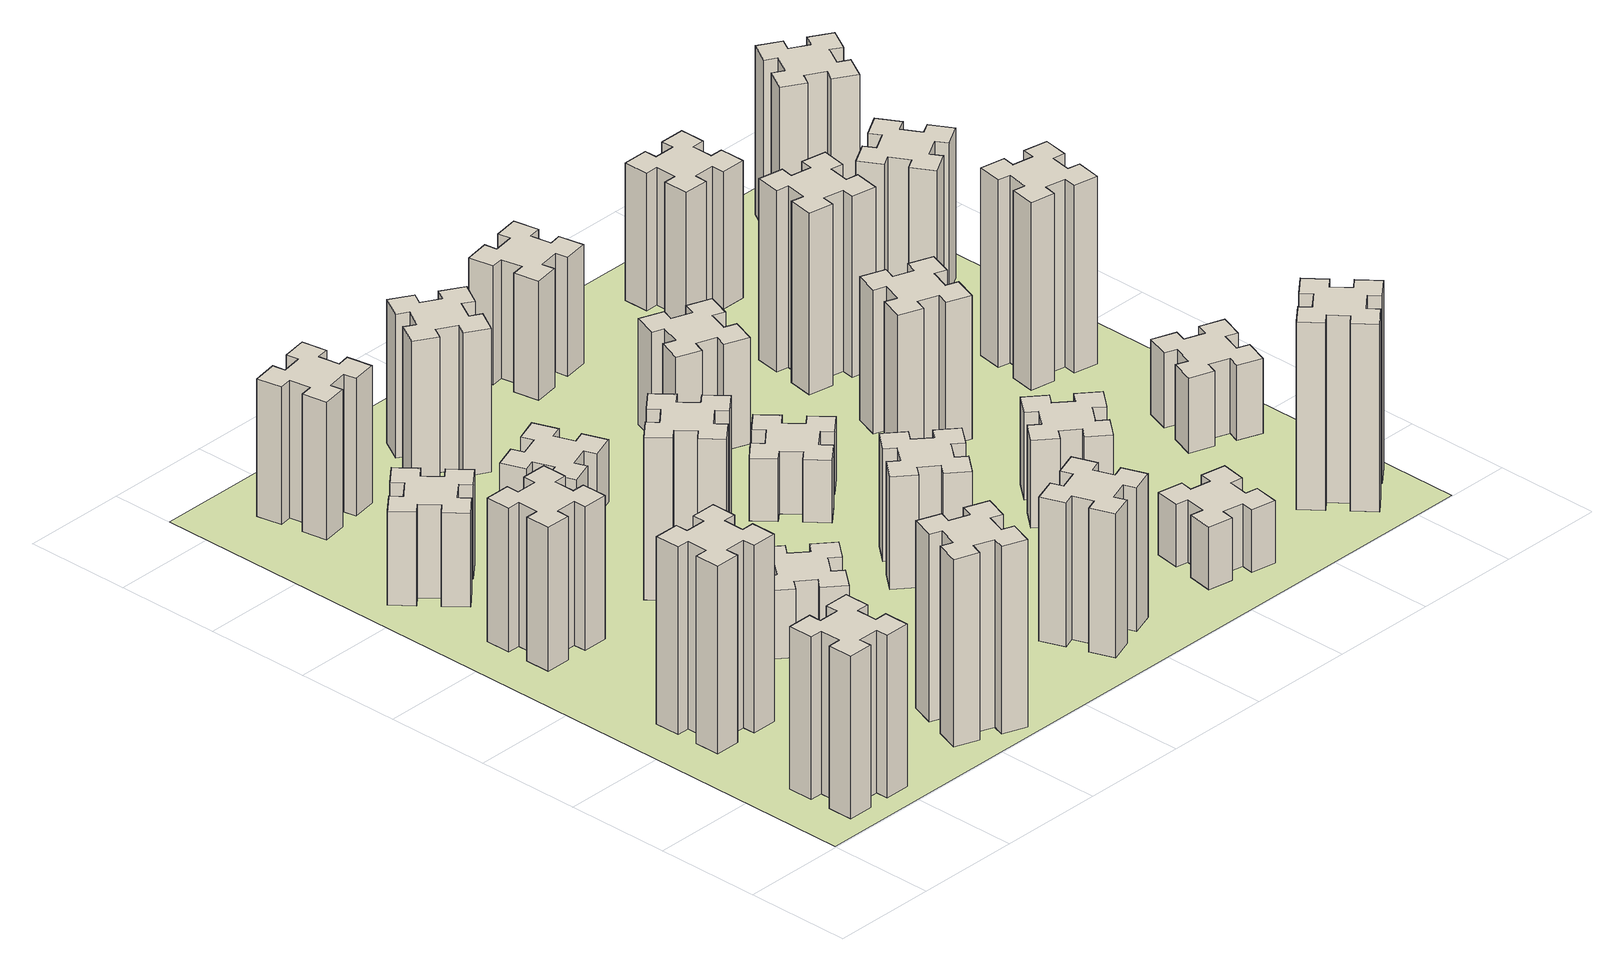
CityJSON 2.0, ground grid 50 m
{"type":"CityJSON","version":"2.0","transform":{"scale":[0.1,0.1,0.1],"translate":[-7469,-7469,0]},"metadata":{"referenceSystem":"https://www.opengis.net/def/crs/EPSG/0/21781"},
"CityObjects":{
"building1":{"type":"Building","attributes":{"class":"1000","function":"1000","usage":"1000","yearOfConstruction":2016,"roofType":"1000","measuredHeight":78,"storeysAboveGround":30,"storeysBelowGround":0},"geometry":[{"type":"Solid","lod":"1","boundaries":[[[[0,1,2,3,4,5,6,7,8,9,10,11,12,13,14,15,16,17,18,19]],[[17,16,20,21]],[[16,15,22,20]],[[15,14,23,22]],[[14,13,24,23]],[[13,12,25,24]],[[12,11,26,25]],[[11,10,27,26]],[[10,9,28,27]],[[9,8,29,28]],[[8,7,30,29]],[[7,6,31,30]],[[6,5,32,31]],[[5,4,33,32]],[[4,3,34,33]],[[3,2,35,34]],[[2,1,36,35]],[[1,0,37,36]],[[0,19,38,37]],[[19,18,39,38]],[[18,17,21,39]],[[24,25,26,27,28,29,30,31,32,33,34,35,36,37,38,39,21,20,22,23]]]]}]},
"building2":{"type":"Building","attributes":{"class":"1000","function":"1000","usage":"1000","yearOfConstruction":2016,"roofType":"1000","measuredHeight":90,"storeysAboveGround":30,"storeysBelowGround":0},"geometry":[{"type":"Solid","lod":"1","boundaries":[[[[40,41,42,43,44,45,46,47,48,49,50,51,52,53,54,55,56,57,58,59]],[[57,56,60,61]],[[56,55,62,60]],[[55,54,63,62]],[[54,53,64,63]],[[53,52,65,64]],[[52,51,66,65]],[[51,50,67,66]],[[50,49,68,67]],[[49,48,69,68]],[[48,47,70,69]],[[47,46,71,70]],[[46,45,72,71]],[[45,44,73,72]],[[44,43,74,73]],[[43,42,75,74]],[[42,41,76,75]],[[41,40,77,76]],[[40,59,78,77]],[[59,58,79,78]],[[58,57,61,79]],[[64,65,66,67,68,69,70,71,72,73,74,75,76,77,78,79,61,60,62,63]]]]}]},
"building3":{"type":"Building","attributes":{"class":"1000","function":"1000","usage":"1000","yearOfConstruction":2016,"roofType":"1000","measuredHeight":69,"storeysAboveGround":30,"storeysBelowGround":0},"geometry":[{"type":"Solid","lod":"1","boundaries":[[[[80,81,82,83,84,85,86,87,88,89,90,91,92,93,94,95,96,97,98,99]],[[97,96,100,101]],[[96,95,102,100]],[[95,94,103,102]],[[94,93,104,103]],[[93,92,105,104]],[[92,91,106,105]],[[91,90,107,106]],[[90,89,108,107]],[[89,88,109,108]],[[88,87,110,109]],[[87,86,111,110]],[[86,85,112,111]],[[85,84,113,112]],[[84,83,114,113]],[[83,82,115,114]],[[82,81,116,115]],[[81,80,117,116]],[[80,99,118,117]],[[99,98,119,118]],[[98,97,101,119]],[[104,105,106,107,108,109,110,111,112,113,114,115,116,117,118,119,101,100,102,103]]]]}]},
"building4":{"type":"Building","attributes":{"class":"1000","function":"1000","usage":"1000","yearOfConstruction":2016,"roofType":"1000","measuredHeight":45,"storeysAboveGround":30,"storeysBelowGround":0},"geometry":[{"type":"Solid","lod":"1","boundaries":[[[[120,121,122,123,124,125,126,127,128,129,130,131,132,133,134,135,136,137,138,139]],[[137,136,140,141]],[[136,135,142,140]],[[135,134,143,142]],[[134,133,144,143]],[[133,132,145,144]],[[132,131,146,145]],[[131,130,147,146]],[[130,129,148,147]],[[129,128,149,148]],[[128,127,150,149]],[[127,126,151,150]],[[126,125,152,151]],[[125,124,153,152]],[[124,123,154,153]],[[123,122,155,154]],[[122,121,156,155]],[[121,120,157,156]],[[120,139,158,157]],[[139,138,159,158]],[[138,137,141,159]],[[144,145,146,147,148,149,150,151,152,153,154,155,156,157,158,159,141,140,142,143]]]]}]},
"building5":{"type":"Building","attributes":{"class":"1000","function":"1000","usage":"1000","yearOfConstruction":2016,"roofType":"1000","measuredHeight":90,"storeysAboveGround":30,"storeysBelowGround":0},"geometry":[{"type":"Solid","lod":"1","boundaries":[[[[160,161,162,163,164,165,166,167,168,169,170,171,172,173,174,175,176,177,178,179]],[[177,176,180,181]],[[176,175,182,180]],[[175,174,183,182]],[[174,173,184,183]],[[173,172,185,184]],[[172,171,186,185]],[[171,170,187,186]],[[170,169,188,187]],[[169,168,189,188]],[[168,167,190,189]],[[167,166,191,190]],[[166,165,192,191]],[[165,164,193,192]],[[164,163,194,193]],[[163,162,195,194]],[[162,161,196,195]],[[161,160,197,196]],[[160,179,198,197]],[[179,178,199,198]],[[178,177,181,199]],[[184,185,186,187,188,189,190,191,192,193,194,195,196,197,198,199,181,180,182,183]]]]}]},
"building6":{"type":"Building","attributes":{"class":"1000","function":"1000","usage":"1000","yearOfConstruction":2016,"roofType":"1000","measuredHeight":66,"storeysAboveGround":30,"storeysBelowGround":0},"geometry":[{"type":"Solid","lod":"1","boundaries":[[[[200,201,202,203,204,205,206,207,208,209,210,211,212,213,214,215,216,217,218,219]],[[217,216,220,221]],[[216,215,222,220]],[[215,214,223,222]],[[214,213,224,223]],[[213,212,225,224]],[[212,211,226,225]],[[211,210,227,226]],[[210,209,228,227]],[[209,208,229,228]],[[208,207,230,229]],[[207,206,231,230]],[[206,205,232,231]],[[205,204,233,232]],[[204,203,234,233]],[[203,202,235,234]],[[202,201,236,235]],[[201,200,237,236]],[[200,219,238,237]],[[219,218,239,238]],[[218,217,221,239]],[[224,225,226,227,228,229,230,231,232,233,234,235,236,237,238,239,221,220,222,223]]]]}]},
"building7":{"type":"Building","attributes":{"class":"1000","function":"1000","usage":"1000","yearOfConstruction":2016,"roofType":"1000","measuredHeight":33,"storeysAboveGround":30,"storeysBelowGround":0},"geometry":[{"type":"Solid","lod":"1","boundaries":[[[[240,241,242,243,244,245,246,247,248,249,250,251,252,253,254,255,256,257,258,259]],[[257,256,260,261]],[[256,255,262,260]],[[255,254,263,262]],[[254,253,264,263]],[[253,252,265,264]],[[252,251,266,265]],[[251,250,267,266]],[[250,249,268,267]],[[249,248,269,268]],[[248,247,270,269]],[[247,246,271,270]],[[246,245,272,271]],[[245,244,273,272]],[[244,243,274,273]],[[243,242,275,274]],[[242,241,276,275]],[[241,240,277,276]],[[240,259,278,277]],[[259,258,279,278]],[[258,257,261,279]],[[264,265,266,267,268,269,270,271,272,273,274,275,276,277,278,279,261,260,262,263]]]]}]},
"building8":{"type":"Building","attributes":{"class":"1000","function":"1000","usage":"1000","yearOfConstruction":2016,"roofType":"1000","measuredHeight":78,"storeysAboveGround":30,"storeysBelowGround":0},"geometry":[{"type":"Solid","lod":"1","boundaries":[[[[280,281,282,283,284,285,286,287,288,289,290,291,292,293,294,295,296,297,298,299]],[[297,296,300,301]],[[296,295,302,300]],[[295,294,303,302]],[[294,293,304,303]],[[293,292,305,304]],[[292,291,306,305]],[[291,290,307,306]],[[290,289,308,307]],[[289,288,309,308]],[[288,287,310,309]],[[287,286,311,310]],[[286,285,312,311]],[[285,284,313,312]],[[284,283,314,313]],[[283,282,315,314]],[[282,281,316,315]],[[281,280,317,316]],[[280,299,318,317]],[[299,298,319,318]],[[298,297,301,319]],[[304,305,306,307,308,309,310,311,312,313,314,315,316,317,318,319,301,300,302,303]]]]}]},
"building9":{"type":"Building","attributes":{"class":"1000","function":"1000","usage":"1000","yearOfConstruction":2016,"roofType":"1000","measuredHeight":30,"storeysAboveGround":30,"storeysBelowGround":0},"geometry":[{"type":"Solid","lod":"1","boundaries":[[[[320,321,322,323,324,325,326,327,328,329,330,331,332,333,334,335,336,337,338,339]],[[337,336,340,341]],[[336,335,342,340]],[[335,334,343,342]],[[334,333,344,343]],[[333,332,345,344]],[[332,331,346,345]],[[331,330,347,346]],[[330,329,348,347]],[[329,328,349,348]],[[328,327,350,349]],[[327,326,351,350]],[[326,325,352,351]],[[325,324,353,352]],[[324,323,354,353]],[[323,322,355,354]],[[322,321,356,355]],[[321,320,357,356]],[[320,339,358,357]],[[339,338,359,358]],[[338,337,341,359]],[[344,345,346,347,348,349,350,351,352,353,354,355,356,357,358,359,341,340,342,343]]]]}]},
"building10":{"type":"Building","attributes":{"class":"1000","function":"1000","usage":"1000","yearOfConstruction":2016,"roofType":"1000","measuredHeight":69,"storeysAboveGround":30,"storeysBelowGround":0},"geometry":[{"type":"Solid","lod":"1","boundaries":[[[[360,361,362,363,364,365,366,367,368,369,370,371,372,373,374,375,376,377,378,379]],[[377,376,380,381]],[[376,375,382,380]],[[375,374,383,382]],[[374,373,384,383]],[[373,372,385,384]],[[372,371,386,385]],[[371,370,387,386]],[[370,369,388,387]],[[369,368,389,388]],[[368,367,390,389]],[[367,366,391,390]],[[366,365,392,391]],[[365,364,393,392]],[[364,363,394,393]],[[363,362,395,394]],[[362,361,396,395]],[[361,360,397,396]],[[360,379,398,397]],[[379,378,399,398]],[[378,377,381,399]],[[384,385,386,387,388,389,390,391,392,393,394,395,396,397,398,399,381,380,382,383]]]]}]},
"building11":{"type":"Building","attributes":{"class":"1000","function":"1000","usage":"1000","yearOfConstruction":2016,"roofType":"1000","measuredHeight":69,"storeysAboveGround":30,"storeysBelowGround":0},"geometry":[{"type":"Solid","lod":"1","boundaries":[[[[400,401,402,403,404,405,406,407,408,409,410,411,412,413,414,415,416,417,418,419]],[[417,416,420,421]],[[416,415,422,420]],[[415,414,423,422]],[[414,413,424,423]],[[413,412,425,424]],[[412,411,426,425]],[[411,410,427,426]],[[410,409,428,427]],[[409,408,429,428]],[[408,407,430,429]],[[407,406,431,430]],[[406,405,432,431]],[[405,404,433,432]],[[404,403,434,433]],[[403,402,435,434]],[[402,401,436,435]],[[401,400,437,436]],[[400,419,438,437]],[[419,418,439,438]],[[418,417,421,439]],[[424,425,426,427,428,429,430,431,432,433,434,435,436,437,438,439,421,420,422,423]]]]}]},
"building12":{"type":"Building","attributes":{"class":"1000","function":"1000","usage":"1000","yearOfConstruction":2016,"roofType":"1000","measuredHeight":54,"storeysAboveGround":30,"storeysBelowGround":0},"geometry":[{"type":"Solid","lod":"1","boundaries":[[[[440,441,442,443,444,445,446,447,448,449,450,451,452,453,454,455,456,457,458,459]],[[457,456,460,461]],[[456,455,462,460]],[[455,454,463,462]],[[454,453,464,463]],[[453,452,465,464]],[[452,451,466,465]],[[451,450,467,466]],[[450,449,468,467]],[[449,448,469,468]],[[448,447,470,469]],[[447,446,471,470]],[[446,445,472,471]],[[445,444,473,472]],[[444,443,474,473]],[[443,442,475,474]],[[442,441,476,475]],[[441,440,477,476]],[[440,459,478,477]],[[459,458,479,478]],[[458,457,461,479]],[[464,465,466,467,468,469,470,471,472,473,474,475,476,477,478,479,461,460,462,463]]]]}]},
"building13":{"type":"Building","attributes":{"class":"1000","function":"1000","usage":"1000","yearOfConstruction":2016,"roofType":"1000","measuredHeight":30,"storeysAboveGround":30,"storeysBelowGround":0},"geometry":[{"type":"Solid","lod":"1","boundaries":[[[[480,481,482,483,484,485,486,487,488,489,490,491,492,493,494,495,496,497,498,499]],[[497,496,500,501]],[[496,495,502,500]],[[495,494,503,502]],[[494,493,504,503]],[[493,492,505,504]],[[492,491,506,505]],[[491,490,507,506]],[[490,489,508,507]],[[489,488,509,508]],[[488,487,510,509]],[[487,486,511,510]],[[486,485,512,511]],[[485,484,513,512]],[[484,483,514,513]],[[483,482,515,514]],[[482,481,516,515]],[[481,480,517,516]],[[480,499,518,517]],[[499,498,519,518]],[[498,497,501,519]],[[504,505,506,507,508,509,510,511,512,513,514,515,516,517,518,519,501,500,502,503]]]]}]},
"building14":{"type":"Building","attributes":{"class":"1000","function":"1000","usage":"1000","yearOfConstruction":2016,"roofType":"1000","measuredHeight":51,"storeysAboveGround":30,"storeysBelowGround":0},"geometry":[{"type":"Solid","lod":"1","boundaries":[[[[520,521,522,523,524,525,526,527,528,529,530,531,532,533,534,535,536,537,538,539]],[[537,536,540,541]],[[536,535,542,540]],[[535,534,543,542]],[[534,533,544,543]],[[533,532,545,544]],[[532,531,546,545]],[[531,530,547,546]],[[530,529,548,547]],[[529,528,549,548]],[[528,527,550,549]],[[527,526,551,550]],[[526,525,552,551]],[[525,524,553,552]],[[524,523,554,553]],[[523,522,555,554]],[[522,521,556,555]],[[521,520,557,556]],[[520,539,558,557]],[[539,538,559,558]],[[538,537,541,559]],[[544,545,546,547,548,549,550,551,552,553,554,555,556,557,558,559,541,540,542,543]]]]}]},
"building15":{"type":"Building","attributes":{"class":"1000","function":"1000","usage":"1000","yearOfConstruction":2016,"roofType":"1000","measuredHeight":30,"storeysAboveGround":30,"storeysBelowGround":0},"geometry":[{"type":"Solid","lod":"1","boundaries":[[[[560,561,562,563,564,565,566,567,568,569,570,571,572,573,574,575,576,577,578,579]],[[577,576,580,581]],[[576,575,582,580]],[[575,574,583,582]],[[574,573,584,583]],[[573,572,585,584]],[[572,571,586,585]],[[571,570,587,586]],[[570,569,588,587]],[[569,568,589,588]],[[568,567,590,589]],[[567,566,591,590]],[[566,565,592,591]],[[565,564,593,592]],[[564,563,594,593]],[[563,562,595,594]],[[562,561,596,595]],[[561,560,597,596]],[[560,579,598,597]],[[579,578,599,598]],[[578,577,581,599]],[[584,585,586,587,588,589,590,591,592,593,594,595,596,597,598,599,581,580,582,583]]]]}]},
"building16":{"type":"Building","attributes":{"class":"1000","function":"1000","usage":"1000","yearOfConstruction":2016,"roofType":"1000","measuredHeight":57,"storeysAboveGround":30,"storeysBelowGround":0},"geometry":[{"type":"Solid","lod":"1","boundaries":[[[[600,601,602,603,604,605,606,607,608,609,610,611,612,613,614,615,616,617,618,619]],[[617,616,620,621]],[[616,615,622,620]],[[615,614,623,622]],[[614,613,624,623]],[[613,612,625,624]],[[612,611,626,625]],[[611,610,627,626]],[[610,609,628,627]],[[609,608,629,628]],[[608,607,630,629]],[[607,606,631,630]],[[606,605,632,631]],[[605,604,633,632]],[[604,603,634,633]],[[603,602,635,634]],[[602,601,636,635]],[[601,600,637,636]],[[600,619,638,637]],[[619,618,639,638]],[[618,617,621,639]],[[624,625,626,627,628,629,630,631,632,633,634,635,636,637,638,639,621,620,622,623]]]]}]},
"building17":{"type":"Building","attributes":{"class":"1000","function":"1000","usage":"1000","yearOfConstruction":2016,"roofType":"1000","measuredHeight":42,"storeysAboveGround":30,"storeysBelowGround":0},"geometry":[{"type":"Solid","lod":"1","boundaries":[[[[640,641,642,643,644,645,646,647,648,649,650,651,652,653,654,655,656,657,658,659]],[[657,656,660,661]],[[656,655,662,660]],[[655,654,663,662]],[[654,653,664,663]],[[653,652,665,664]],[[652,651,666,665]],[[651,650,667,666]],[[650,649,668,667]],[[649,648,669,668]],[[648,647,670,669]],[[647,646,671,670]],[[646,645,672,671]],[[645,644,673,672]],[[644,643,674,673]],[[643,642,675,674]],[[642,641,676,675]],[[641,640,677,676]],[[640,659,678,677]],[[659,658,679,678]],[[658,657,661,679]],[[664,665,666,667,668,669,670,671,672,673,674,675,676,677,678,679,661,660,662,663]]]]}]},
"building18":{"type":"Building","attributes":{"class":"1000","function":"1000","usage":"1000","yearOfConstruction":2016,"roofType":"1000","measuredHeight":69,"storeysAboveGround":30,"storeysBelowGround":0},"geometry":[{"type":"Solid","lod":"1","boundaries":[[[[680,681,682,683,684,685,686,687,688,689,690,691,692,693,694,695,696,697,698,699]],[[697,696,700,701]],[[696,695,702,700]],[[695,694,703,702]],[[694,693,704,703]],[[693,692,705,704]],[[692,691,706,705]],[[691,690,707,706]],[[690,689,708,707]],[[689,688,709,708]],[[688,687,710,709]],[[687,686,711,710]],[[686,685,712,711]],[[685,684,713,712]],[[684,683,714,713]],[[683,682,715,714]],[[682,681,716,715]],[[681,680,717,716]],[[680,699,718,717]],[[699,698,719,718]],[[698,697,701,719]],[[704,705,706,707,708,709,710,711,712,713,714,715,716,717,718,719,701,700,702,703]]]]}]},
"building19":{"type":"Building","attributes":{"class":"1000","function":"1000","usage":"1000","yearOfConstruction":2016,"roofType":"1000","measuredHeight":87,"storeysAboveGround":30,"storeysBelowGround":0},"geometry":[{"type":"Solid","lod":"1","boundaries":[[[[720,721,722,723,724,725,726,727,728,729,730,731,732,733,734,735,736,737,738,739]],[[737,736,740,741]],[[736,735,742,740]],[[735,734,743,742]],[[734,733,744,743]],[[733,732,745,744]],[[732,731,746,745]],[[731,730,747,746]],[[730,729,748,747]],[[729,728,749,748]],[[728,727,750,749]],[[727,726,751,750]],[[726,725,752,751]],[[725,724,753,752]],[[724,723,754,753]],[[723,722,755,754]],[[722,721,756,755]],[[721,720,757,756]],[[720,739,758,757]],[[739,738,759,758]],[[738,737,741,759]],[[744,745,746,747,748,749,750,751,752,753,754,755,756,757,758,759,741,740,742,743]]]]}]},
"building20":{"type":"Building","attributes":{"class":"1000","function":"1000","usage":"1000","yearOfConstruction":2016,"roofType":"1000","measuredHeight":90,"storeysAboveGround":30,"storeysBelowGround":0},"geometry":[{"type":"Solid","lod":"1","boundaries":[[[[760,761,762,763,764,765,766,767,768,769,770,771,772,773,774,775,776,777,778,779]],[[777,776,780,781]],[[776,775,782,780]],[[775,774,783,782]],[[774,773,784,783]],[[773,772,785,784]],[[772,771,786,785]],[[771,770,787,786]],[[770,769,788,787]],[[769,768,789,788]],[[768,767,790,789]],[[767,766,791,790]],[[766,765,792,791]],[[765,764,793,792]],[[764,763,794,793]],[[763,762,795,794]],[[762,761,796,795]],[[761,760,797,796]],[[760,779,798,797]],[[779,778,799,798]],[[778,777,781,799]],[[784,785,786,787,788,789,790,791,792,793,794,795,796,797,798,799,781,780,782,783]]]]}]},
"building21":{"type":"Building","attributes":{"class":"1000","function":"1000","usage":"1000","yearOfConstruction":2016,"roofType":"1000","measuredHeight":66,"storeysAboveGround":30,"storeysBelowGround":0},"geometry":[{"type":"Solid","lod":"1","boundaries":[[[[800,801,802,803,804,805,806,807,808,809,810,811,812,813,814,815,816,817,818,819]],[[817,816,820,821]],[[816,815,822,820]],[[815,814,823,822]],[[814,813,824,823]],[[813,812,825,824]],[[812,811,826,825]],[[811,810,827,826]],[[810,809,828,827]],[[809,808,829,828]],[[808,807,830,829]],[[807,806,831,830]],[[806,805,832,831]],[[805,804,833,832]],[[804,803,834,833]],[[803,802,835,834]],[[802,801,836,835]],[[801,800,837,836]],[[800,819,838,837]],[[819,818,839,838]],[[818,817,821,839]],[[824,825,826,827,828,829,830,831,832,833,834,835,836,837,838,839,821,820,822,823]]]]}]},
"building22":{"type":"Building","attributes":{"class":"1000","function":"1000","usage":"1000","yearOfConstruction":2016,"roofType":"1000","measuredHeight":36,"storeysAboveGround":30,"storeysBelowGround":0},"geometry":[{"type":"Solid","lod":"1","boundaries":[[[[840,841,842,843,844,845,846,847,848,849,850,851,852,853,854,855,856,857,858,859]],[[857,856,860,861]],[[856,855,862,860]],[[855,854,863,862]],[[854,853,864,863]],[[853,852,865,864]],[[852,851,866,865]],[[851,850,867,866]],[[850,849,868,867]],[[849,848,869,868]],[[848,847,870,869]],[[847,846,871,870]],[[846,845,872,871]],[[845,844,873,872]],[[844,843,874,873]],[[843,842,875,874]],[[842,841,876,875]],[[841,840,877,876]],[[840,859,878,877]],[[859,858,879,878]],[[858,857,861,879]],[[864,865,866,867,868,869,870,871,872,873,874,875,876,877,878,879,861,860,862,863]]]]}]},
"building23":{"type":"Building","attributes":{"class":"1000","function":"1000","usage":"1000","yearOfConstruction":2016,"roofType":"1000","measuredHeight":90,"storeysAboveGround":30,"storeysBelowGround":0},"geometry":[{"type":"Solid","lod":"1","boundaries":[[[[880,881,882,883,884,885,886,887,888,889,890,891,892,893,894,895,896,897,898,899]],[[897,896,900,901]],[[896,895,902,900]],[[895,894,903,902]],[[894,893,904,903]],[[893,892,905,904]],[[892,891,906,905]],[[891,890,907,906]],[[890,889,908,907]],[[889,888,909,908]],[[888,887,910,909]],[[887,886,911,910]],[[886,885,912,911]],[[885,884,913,912]],[[884,883,914,913]],[[883,882,915,914]],[[882,881,916,915]],[[881,880,917,916]],[[880,899,918,917]],[[899,898,919,918]],[[898,897,901,919]],[[904,905,906,907,908,909,910,911,912,913,914,915,916,917,918,919,901,900,902,903]]]]}]},
"building24":{"type":"Building","attributes":{"class":"1000","function":"1000","usage":"1000","yearOfConstruction":2016,"roofType":"1000","measuredHeight":72,"storeysAboveGround":30,"storeysBelowGround":0},"geometry":[{"type":"Solid","lod":"1","boundaries":[[[[920,921,922,923,924,925,926,927,928,929,930,931,932,933,934,935,936,937,938,939]],[[937,936,940,941]],[[936,935,942,940]],[[935,934,943,942]],[[934,933,944,943]],[[933,932,945,944]],[[932,931,946,945]],[[931,930,947,946]],[[930,929,948,947]],[[929,928,949,948]],[[928,927,950,949]],[[927,926,951,950]],[[926,925,952,951]],[[925,924,953,952]],[[924,923,954,953]],[[923,922,955,954]],[[922,921,956,955]],[[921,920,957,956]],[[920,939,958,957]],[[939,938,959,958]],[[938,937,941,959]],[[944,945,946,947,948,949,950,951,952,953,954,955,956,957,958,959,941,940,942,943]]]]}]},
"building25":{"type":"Building","attributes":{"class":"1000","function":"1000","usage":"1000","yearOfConstruction":2016,"roofType":"1000","measuredHeight":81,"storeysAboveGround":30,"storeysBelowGround":0},"geometry":[{"type":"Solid","lod":"1","boundaries":[[[[960,961,962,963,964,965,966,967,968,969,970,971,972,973,974,975,976,977,978,979]],[[977,976,980,981]],[[976,975,982,980]],[[975,974,983,982]],[[974,973,984,983]],[[973,972,985,984]],[[972,971,986,985]],[[971,970,987,986]],[[970,969,988,987]],[[969,968,989,988]],[[968,967,990,989]],[[967,966,991,990]],[[966,965,992,991]],[[965,964,993,992]],[[964,963,994,993]],[[963,962,995,994]],[[962,961,996,995]],[[961,960,997,996]],[[960,979,998,997]],[[979,978,999,998]],[[978,977,981,999]],[[984,985,986,987,988,989,990,991,992,993,994,995,996,997,998,999,981,980,982,983]]]]}]},
"landuse1":{"type":"LandUse","attributes":{"name":"plot1","function":"1010"},"geometry":[{"type":"MultiSurface","lod":"1","boundaries":[[[1000,1001,1002,1003]]]}]}
},
"vertices":[
[265,325,0],[265,225,0],[205,225,0],[205,105,0],[325,105,0],[325,165,0],[425,165,0],[425,105,0],[545,105,0],[545,225,0],[485,225,0],[485,325,0],[545,325,0],[545,445,0],[425,445,0],[425,385,0],[325,385,0],[325,445,0],[205,445,0],[205,325,0],[325,385,780],[325,445,780],[425,385,780],[425,445,780],[545,445,780],[545,325,780],[485,325,780],[485,225,780],[545,225,780],[545,105,780],[425,105,780],[425,165,780],[325,165,780],[325,105,780],[205,105,780],[205,225,780],[265,225,780],[265,325,780],[205,325,780],[205,445,780],
[265,1065,0],[265,965,0],[205,965,0],[205,845,0],[325,845,0],[325,905,0],[425,905,0],[425,845,0],[545,845,0],[545,965,0],[485,965,0],[485,1065,0],[545,1065,0],[545,1185,0],[425,1185,0],[425,1125,0],[325,1125,0],[325,1185,0],[205,1185,0],[205,1065,0],[325,1125,900],[325,1185,900],[425,1125,900],[425,1185,900],[545,1185,900],[545,1065,900],[485,1065,900],[485,965,900],[545,965,900],[545,845,900],[425,845,900],[425,905,900],[325,905,900],[325,845,900],[205,845,900],[205,965,900],[265,965,900],[265,1065,900],[205,1065,900],[205,1185,900],
[425,2065,0],[325,2065,0],[325,2125,0],[205,2125,0],[205,2005,0],[265,2005,0],[265,1905,0],[205,1905,0],[205,1785,0],[325,1785,0],[325,1845,0],[425,1845,0],[425,1785,0],[545,1785,0],[545,1905,0],[485,1905,0],[485,2005,0],[545,2005,0],[545,2125,0],[425,2125,0],[485,2005,690],[545,2005,690],[485,1905,690],[545,1905,690],[545,1785,690],[425,1785,690],[425,1845,690],[325,1845,690],[325,1785,690],[205,1785,690],[205,1905,690],[265,1905,690],[265,2005,690],[205,2005,690],[205,2125,690],[325,2125,690],[325,2065,690],[425,2065,690],[425,2125,690],[545,2125,690],
[492,2628,0],[427,2704,0],[473,2743,0],[396,2835,0],[304,2758,0],[343,2712,0],[266,2647,0],[228,2693,0],[136,2616,0],[213,2524,0],[259,2563,0],[323,2486,0],[277,2448,0],[354,2356,0],[446,2433,0],[408,2479,0],[484,2543,0],[523,2497,0],[615,2574,0],[538,2666,0],[484,2543,450],[523,2497,450],[408,2479,450],[446,2433,450],[354,2356,450],[277,2448,450],[323,2486,450],[259,2563,450],[213,2524,450],[136,2616,450],[228,2693,450],[266,2647,450],[343,2712,450],[304,2758,450],[396,2835,450],[473,2743,450],[427,2704,450],[492,2628,450],[538,2666,450],[615,2574,450],
[1029,360,0],[995,266,0],[939,287,0],[897,174,0],[1010,133,0],[1031,189,0],[1125,155,0],[1104,99,0],[1217,57,0],[1258,170,0],[1202,191,0],[1236,285,0],[1292,264,0],[1333,377,0],[1220,418,0],[1200,362,0],[1106,396,0],[1127,452,0],[1014,493,0],[973,380,0],[1106,396,900],[1127,452,900],[1200,362,900],[1220,418,900],[1333,377,900],[1292,264,900],[1236,285,900],[1202,191,900],[1258,170,900],[1217,57,900],[1104,99,900],[1125,155,900],[1031,189,900],[1010,133,900],[897,174,900],[939,287,900],[995,266,900],[1029,360,900],[973,380,900],[1014,493,900],
[592,3305,0],[575,3404,0],[634,3414,0],[613,3532,0],[495,3511,0],[505,3452,0],[407,3435,0],[397,3494,0],[278,3473,0],[299,3355,0],[358,3365,0],[376,3267,0],[317,3257,0],[337,3138,0],[456,3159,0],[445,3218,0],[544,3236,0],[554,3177,0],[672,3197,0],[651,3316,0],[544,3236,660],[554,3177,660],[445,3218,660],[456,3159,660],[337,3138,660],[317,3257,660],[376,3267,660],[358,3365,660],[299,3355,660],[278,3473,660],[397,3494,660],[407,3435,660],[505,3452,660],[495,3511,660],[613,3532,660],[634,3414,660],[575,3404,660],[592,3305,660],[651,3316,660],[672,3197,660],
[1224,1267,0],[1148,1332,0],[1186,1378,0],[1094,1455,0],[1017,1363,0],[1063,1324,0],[999,1248,0],[953,1286,0],[876,1194,0],[968,1117,0],[1006,1163,0],[1083,1099,0],[1044,1053,0],[1136,976,0],[1213,1068,0],[1167,1106,0],[1232,1183,0],[1278,1144,0],[1355,1236,0],[1263,1313,0],[1232,1183,330],[1278,1144,330],[1167,1106,330],[1213,1068,330],[1136,976,330],[1044,1053,330],[1083,1099,330],[1006,1163,330],[968,1117,330],[876,1194,330],[953,1286,330],[999,1248,330],[1063,1324,330],[1017,1363,330],[1094,1455,330],[1186,1378,330],[1148,1332,330],[1224,1267,330],[1263,1313,330],[1355,1236,330],
[1083,1972,0],[1006,1907,0],[968,1953,0],[876,1876,0],[953,1784,0],[999,1823,0],[1063,1746,0],[1017,1708,0],[1094,1616,0],[1186,1693,0],[1148,1739,0],[1224,1803,0],[1263,1757,0],[1355,1834,0],[1278,1926,0],[1232,1888,0],[1167,1964,0],[1213,2003,0],[1136,2095,0],[1044,2018,0],[1167,1964,780],[1213,2003,780],[1232,1888,780],[1278,1926,780],[1355,1834,780],[1263,1757,780],[1224,1803,780],[1148,1739,780],[1186,1693,780],[1094,1616,780],[1017,1708,780],[1063,1746,780],[999,1823,780],[953,1784,780],[876,1876,780],[968,1953,780],[1006,1907,780],[1083,1972,780],[1044,2018,780],[1136,2095,780],
[1106,2475,0],[1200,2509,0],[1220,2453,0],[1333,2494,0],[1292,2607,0],[1236,2586,0],[1202,2680,0],[1258,2700,0],[1217,2813,0],[1104,2772,0],[1125,2716,0],[1031,2682,0],[1010,2738,0],[897,2697,0],[939,2584,0],[995,2605,0],[1029,2511,0],[973,2490,0],[1014,2377,0],[1127,2419,0],[1029,2511,300],[973,2490,300],[995,2605,300],[939,2584,300],[897,2697,300],[1010,2738,300],[1031,2682,300],[1125,2716,300],[1104,2772,300],[1217,2813,300],[1258,2700,300],[1202,2680,300],[1236,2586,300],[1292,2607,300],[1333,2494,300],[1220,2453,300],[1200,2509,300],[1106,2475,300],[1127,2419,300],[1014,2377,300],
[1965,496,0],[1871,462,0],[1850,518,0],[1737,477,0],[1779,364,0],[1835,385,0],[1869,291,0],[1813,270,0],[1854,157,0],[1967,199,0],[1946,255,0],[2040,289,0],[2060,233,0],[2173,274,0],[2132,387,0],[2076,366,0],[2042,460,0],[2098,480,0],[2057,593,0],[1944,552,0],[2042,460,690],[2098,480,690],[2076,366,690],[2132,387,690],[2173,274,690],[2060,233,690],[2040,289,690],[1946,255,690],[1967,199,690],[1854,157,690],[1813,270,690],[1869,291,690],[1835,385,690],[1779,364,690],[1737,477,690],[1850,518,690],[1871,462,690],[1965,496,690],[1944,552,690],[2057,593,690],
[1186,3137,0],[1236,3224,0],[1288,3194,0],[1348,3298,0],[1244,3358,0],[1214,3306,0],[1127,3356,0],[1157,3408,0],[1053,3468,0],[993,3364,0],[1045,3334,0],[995,3247,0],[943,3277,0],[883,3173,0],[987,3113,0],[1017,3165,0],[1104,3115,0],[1074,3063,0],[1178,3003,0],[1238,3107,0],[1104,3115,690],[1074,3063,690],[1017,3165,690],[987,3113,690],[883,3173,690],[943,3277,690],[995,3247,690],[1045,3334,690],[993,3364,690],[1053,3468,690],[1157,3408,690],[1127,3356,690],[1214,3306,690],[1244,3358,690],[1348,3298,690],[1288,3194,690],[1236,3224,690],[1186,3137,690],[1238,3107,690],[1178,3003,690],
[1746,1163,0],[1823,1099,0],[1784,1053,0],[1876,976,0],[1953,1068,0],[1907,1106,0],[1972,1183,0],[2018,1144,0],[2095,1236,0],[2003,1313,0],[1964,1267,0],[1888,1332,0],[1926,1378,0],[1834,1455,0],[1757,1363,0],[1803,1324,0],[1739,1248,0],[1693,1286,0],[1616,1194,0],[1708,1117,0],[1739,1248,540],[1693,1286,540],[1803,1324,540],[1757,1363,540],[1834,1455,540],[1926,1378,540],[1888,1332,540],[1964,1267,540],[2003,1313,540],[2095,1236,540],[2018,1144,540],[1972,1183,540],[1907,1106,540],[1953,1068,540],[1876,976,540],[1784,1053,540],[1823,1099,540],[1746,1163,540],[1708,1117,540],[1616,1194,540],
[1972,1988,0],[1907,2064,0],[1953,2103,0],[1876,2195,0],[1784,2118,0],[1823,2072,0],[1746,2007,0],[1708,2053,0],[1616,1976,0],[1693,1884,0],[1739,1923,0],[1803,1846,0],[1757,1808,0],[1834,1716,0],[1926,1793,0],[1888,1839,0],[1964,1903,0],[2003,1857,0],[2095,1934,0],[2018,2026,0],[1964,1903,300],[2003,1857,300],[1888,1839,300],[1926,1793,300],[1834,1716,300],[1757,1808,300],[1803,1846,300],[1739,1923,300],[1693,1884,300],[1616,1976,300],[1708,2053,300],[1746,2007,300],[1823,2072,300],[1784,2118,300],[1876,2195,300],[1953,2103,300],[1907,2064,300],[1972,1988,300],[2018,2026,300],[2095,1934,300],
[2040,2682,0],[1946,2716,0],[1967,2772,0],[1854,2813,0],[1813,2700,0],[1869,2680,0],[1835,2586,0],[1779,2607,0],[1737,2494,0],[1850,2453,0],[1871,2509,0],[1965,2475,0],[1944,2419,0],[2057,2377,0],[2098,2490,0],[2042,2511,0],[2076,2605,0],[2132,2584,0],[2173,2697,0],[2060,2738,0],[2076,2605,510],[2132,2584,510],[2042,2511,510],[2098,2490,510],[2057,2377,510],[1944,2419,510],[1965,2475,510],[1871,2509,510],[1850,2453,510],[1737,2494,510],[1779,2607,510],[1835,2586,510],[1869,2680,510],[1813,2700,510],[1854,2813,510],[1967,2772,510],[1946,2716,510],[2040,2682,510],[2060,2738,510],[2173,2697,510],
[2596,444,0],[2578,345,0],[2519,356,0],[2498,237,0],[2617,217,0],[2627,276,0],[2725,258,0],[2715,199,0],[2833,178,0],[2854,297,0],[2795,307,0],[2812,405,0],[2871,395,0],[2892,513,0],[2774,534,0],[2764,475,0],[2665,492,0],[2676,551,0],[2557,572,0],[2537,454,0],[2665,492,300],[2676,551,300],[2764,475,300],[2774,534,300],[2892,513,300],[2871,395,300],[2812,405,300],[2795,307,300],[2854,297,300],[2833,178,300],[2715,199,300],[2725,258,300],[2627,276,300],[2617,217,300],[2498,237,300],[2519,356,300],[2578,345,300],[2596,444,300],[2537,454,300],[2557,572,300],
[1738,3465,0],[1756,3367,0],[1697,3357,0],[1717,3238,0],[1836,3259,0],[1825,3318,0],[1924,3336,0],[1934,3277,0],[2052,3297,0],[2031,3416,0],[1972,3405,0],[1955,3504,0],[2014,3514,0],[1993,3632,0],[1875,3611,0],[1885,3552,0],[1787,3535,0],[1777,3594,0],[1658,3573,0],[1679,3455,0],[1787,3535,570],[1777,3594,570],[1885,3552,570],[1875,3611,570],[1993,3632,570],[2014,3514,570],[1955,3504,570],[1972,3405,570],[2031,3416,570],[2052,3297,570],[1934,3277,570],[1924,3336,570],[1825,3318,570],[1836,3259,570],[1717,3238,570],[1697,3357,570],[1756,3367,570],[1738,3465,570],[1679,3455,570],[1658,3573,570],
[2647,1006,0],[2712,1083,0],[2758,1044,0],[2835,1136,0],[2743,1213,0],[2704,1167,0],[2628,1232,0],[2666,1278,0],[2574,1355,0],[2497,1263,0],[2543,1224,0],[2479,1148,0],[2433,1186,0],[2356,1094,0],[2448,1017,0],[2486,1063,0],[2563,999,0],[2524,953,0],[2616,876,0],[2693,968,0],[2563,999,420],[2524,953,420],[2486,1063,420],[2448,1017,420],[2356,1094,420],[2433,1186,420],[2479,1148,420],[2543,1224,420],[2497,1263,420],[2574,1355,420],[2666,1278,420],[2628,1232,420],[2704,1167,420],[2743,1213,420],[2835,1136,420],[2758,1044,420],[2712,1083,420],[2647,1006,420],[2693,968,420],[2616,876,420],
[2682,1871,0],[2716,1965,0],[2772,1944,0],[2813,2057,0],[2700,2098,0],[2680,2042,0],[2586,2076,0],[2607,2132,0],[2494,2173,0],[2453,2060,0],[2509,2040,0],[2475,1946,0],[2419,1967,0],[2377,1854,0],[2490,1813,0],[2511,1869,0],[2605,1835,0],[2584,1779,0],[2697,1737,0],[2738,1850,0],[2605,1835,690],[2584,1779,690],[2511,1869,690],[2490,1813,690],[2377,1854,690],[2419,1967,690],[2475,1946,690],[2509,2040,690],[2453,2060,690],[2494,2173,690],[2607,2132,690],[2586,2076,690],[2680,2042,690],[2700,2098,690],[2813,2057,690],[2772,1944,690],[2716,1965,690],[2682,1871,690],[2738,1850,690],[2697,1737,690],
[2627,2496,0],[2725,2478,0],[2715,2419,0],[2833,2398,0],[2854,2517,0],[2795,2527,0],[2812,2625,0],[2871,2615,0],[2892,2733,0],[2774,2754,0],[2764,2695,0],[2665,2712,0],[2676,2771,0],[2557,2792,0],[2537,2674,0],[2596,2664,0],[2578,2565,0],[2519,2576,0],[2498,2457,0],[2617,2437,0],[2578,2565,870],[2519,2576,870],[2596,2664,870],[2537,2674,870],[2557,2792,870],[2676,2771,870],[2665,2712,870],[2764,2695,870],[2774,2754,870],[2892,2733,870],[2871,2615,870],[2812,2625,870],[2795,2527,870],[2854,2517,870],[2833,2398,870],[2715,2419,870],[2725,2478,870],[2627,2496,870],[2617,2437,870],[2498,2457,870],
[3468,259,0],[3544,323,0],[3583,277,0],[3675,354,0],[3598,446,0],[3552,408,0],[3487,484,0],[3533,523,0],[3456,615,0],[3364,538,0],[3403,492,0],[3326,427,0],[3288,473,0],[3196,396,0],[3273,304,0],[3319,343,0],[3383,266,0],[3337,228,0],[3414,136,0],[3506,213,0],[3383,266,900],[3337,228,900],[3319,343,900],[3273,304,900],[3196,396,900],[3288,473,900],[3326,427,900],[3403,492,900],[3364,538,900],[3456,615,900],[3533,523,900],[3487,484,900],[3552,408,900],[3598,446,900],[3675,354,900],[3583,277,900],[3544,323,900],[3468,259,900],[3506,213,900],[3414,136,900],
[2805,3285,0],[2805,3385,0],[2865,3385,0],[2865,3505,0],[2745,3505,0],[2745,3445,0],[2645,3445,0],[2645,3505,0],[2525,3505,0],[2525,3385,0],[2585,3385,0],[2585,3285,0],[2525,3285,0],[2525,3165,0],[2645,3165,0],[2645,3225,0],[2745,3225,0],[2745,3165,0],[2865,3165,0],[2865,3285,0],[2745,3225,660],[2745,3165,660],[2645,3225,660],[2645,3165,660],[2525,3165,660],[2525,3285,660],[2585,3285,660],[2585,3385,660],[2525,3385,660],[2525,3505,660],[2645,3505,660],[2645,3445,660],[2745,3445,660],[2745,3505,660],[2865,3505,660],[2865,3385,660],[2805,3385,660],[2805,3285,660],[2865,3285,660],[2865,3165,660],
[3351,1029,0],[3445,995,0],[3424,939,0],[3537,897,0],[3578,1010,0],[3522,1031,0],[3556,1125,0],[3612,1104,0],[3653,1217,0],[3540,1258,0],[3520,1202,0],[3426,1236,0],[3447,1292,0],[3334,1333,0],[3293,1220,0],[3349,1200,0],[3315,1106,0],[3259,1127,0],[3217,1014,0],[3330,973,0],[3315,1106,360],[3259,1127,360],[3349,1200,360],[3293,1220,360],[3334,1333,360],[3447,1292,360],[3426,1236,360],[3520,1202,360],[3540,1258,360],[3653,1217,360],[3612,1104,360],[3556,1125,360],[3522,1031,360],[3578,1010,360],[3537,897,360],[3424,939,360],[3445,995,360],[3351,1029,360],[3330,973,360],[3217,1014,360],
[3267,1856,0],[3365,1838,0],[3355,1779,0],[3473,1758,0],[3494,1877,0],[3435,1887,0],[3452,1985,0],[3511,1975,0],[3532,2093,0],[3414,2114,0],[3404,2055,0],[3305,2072,0],[3316,2131,0],[3197,2152,0],[3177,2034,0],[3236,2024,0],[3218,1925,0],[3159,1936,0],[3138,1817,0],[3257,1797,0],[3218,1925,900],[3159,1936,900],[3236,2024,900],[3177,2034,900],[3197,2152,900],[3316,2131,900],[3305,2072,900],[3404,2055,900],[3414,2114,900],[3532,2093,900],[3511,1975,900],[3452,1985,900],[3435,1887,900],[3494,1877,900],[3473,1758,900],[3355,1779,900],[3365,1838,900],[3267,1856,900],[3257,1797,900],[3138,1817,900],
[3456,2707,0],[3406,2794,0],[3458,2824,0],[3398,2928,0],[3294,2868,0],[3324,2816,0],[3237,2766,0],[3207,2818,0],[3103,2758,0],[3163,2654,0],[3215,2684,0],[3265,2597,0],[3213,2567,0],[3273,2463,0],[3377,2523,0],[3347,2575,0],[3434,2625,0],[3464,2573,0],[3568,2633,0],[3508,2737,0],[3434,2625,720],[3464,2573,720],[3347,2575,720],[3377,2523,720],[3273,2463,720],[3213,2567,720],[3265,2597,720],[3215,2684,720],[3163,2654,720],[3103,2758,720],[3207,2818,720],[3237,2766,720],[3324,2816,720],[3294,2868,720],[3398,2928,720],[3458,2824,720],[3406,2794,720],[3456,2707,720],[3508,2737,720],[3568,2633,720],
[3337,3265,0],[3424,3215,0],[3394,3163,0],[3498,3103,0],[3558,3207,0],[3506,3237,0],[3556,3324,0],[3608,3294,0],[3668,3398,0],[3564,3458,0],[3534,3406,0],[3447,3456,0],[3477,3508,0],[3373,3568,0],[3313,3464,0],[3365,3434,0],[3315,3347,0],[3263,3377,0],[3203,3273,0],[3307,3213,0],[3315,3347,810],[3263,3377,810],[3365,3434,810],[3313,3464,810],[3373,3568,810],[3477,3508,810],[3447,3456,810],[3534,3406,810],[3564,3458,810],[3668,3398,810],[3608,3294,810],[3556,3324,810],[3506,3237,810],[3558,3207,810],[3498,3103,810],[3394,3163,810],[3424,3215,810],[3337,3265,810],[3307,3213,810],[3203,3273,810],
[5,3705,0],[3705,3705,0],[3705,5,0],[5,5,0]
]}
